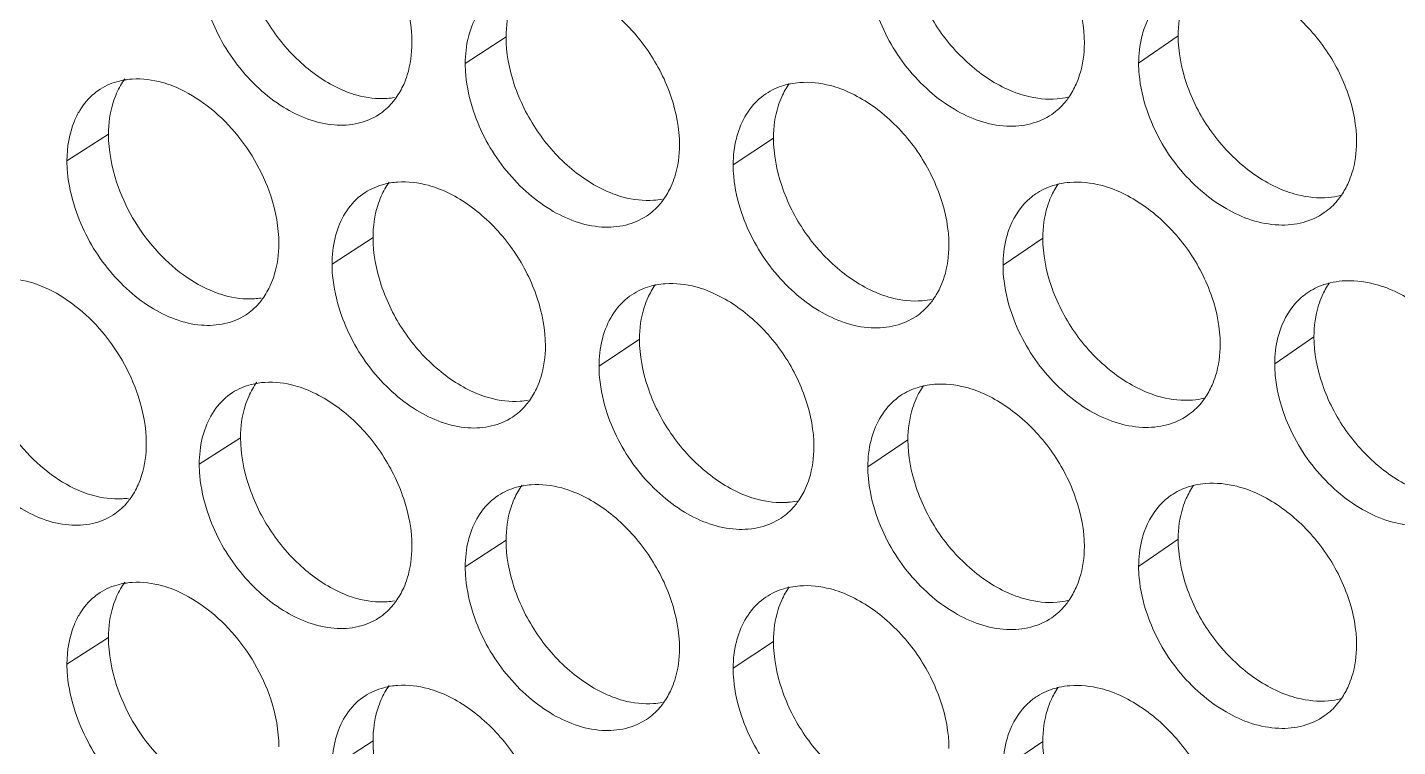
# Model space of a CAD drawing. Header units: millimetres. Extents: x 1177 to 4147, y 93 to 2194.
# Drawn here: x 2631.35 to 2652.78, y 845.47 to 856.72 of the extents above; entities that cross this region are included whole.
import ezdxf

# ---------------------------------------------------------------- set-up
doc = ezdxf.new("R2010")
doc.units = ezdxf.units.MM
doc.header["$LTSCALE"] = 0.1
doc.layers.get('0').update_dxf_attribs({"lineweight": 13})
doc.layers.add('标注', color=251, linetype='Continuous', lineweight=9)

# ---------------------------------------------------------------- blocks, each defined once
blk = doc.blocks.new('02')
at = {"layer": '标注'}
for p, q in [((4538.893, 814.941), (4537.982, 814.345)), ((4553.91, 814.962), (4553.027, 814.356)), ((4530.01, 812.763), (4529.082, 812.173)), ((4530.01, 812.763), (4529.082, 812.173)), ((4544.868, 812.679), (4543.968, 812.079)), ((4535.921, 810.458), (4535.004, 809.864)), ((4535.921, 810.458), (4535.004, 809.864)), ((4550.886, 810.444), (4549.997, 809.84)), ((4541.875, 808.181), (4540.97, 807.583)), ((4541.875, 808.181), (4540.97, 807.583)), ((4556.945, 808.238), (4556.068, 807.63)), ((4532.96, 805.982), (4532.038, 805.39)), ((4547.872, 805.933), (4546.977, 805.331)), ((4547.872, 805.933), (4546.977, 805.331)), ((4538.893, 803.691), (4537.982, 803.095)), ((4553.91, 803.712), (4553.027, 803.106)), ((4553.91, 803.712), (4553.027, 803.106)), ((4530.01, 801.513), (4529.082, 800.923)), ((4544.868, 801.429), (4543.968, 800.829)), ((4535.921, 799.208), (4535.004, 798.614)), ((4550.886, 799.194), (4549.997, 798.59))]:
    blk.add_line(p, q, dxfattribs=at)
for centre, radius, start, end in [((4530.65, 812.29), 1.711, 93.6161, 98.0527), ((4530.65, 812.29), 1.711, 93.6161, 98.0527), ((4545.582, 812.173), 1.752, 94.1885, 101.0843), ((4536.12, 815.274), 1.714, 273.8238, 279.3262), ((4551.07, 815.304), 1.755, 274.3898, 282.359), ((4536.59, 809.972), 1.727, 93.8472, 99.2713), ((4536.59, 809.972), 1.727, 93.8472, 99.2713), ((4551.629, 809.926), 1.768, 94.4127, 102.2837), ((4542.068, 813.015), 1.73, 274.0522, 280.545), ((4542.574, 807.683), 1.743, 94.0754, 100.4818), ((4542.574, 807.683), 1.743, 94.0754, 100.4818), ((4533.162, 810.789), 1.705, 273.7086, 278.7138), ((4533.162, 810.789), 1.705, 273.7086, 278.7138), ((4548.059, 810.784), 1.746, 274.2779, 281.7562), ((4533.615, 805.503), 1.719, 93.732, 98.663), ((4548.6, 805.421), 1.76, 94.3009, 101.6849), ((4548.6, 805.421), 1.76, 94.3009, 101.6849), ((4539.089, 808.516), 1.722, 273.9384, 279.9366), ((4539.089, 808.516), 1.722, 273.9384, 279.9366), ((4554.092, 808.581), 1.763, 274.5012, 282.9601), ((4539.577, 803.199), 1.735, 93.9617, 99.8775), ((4554.669, 803.188), 1.776, 94.5239, 102.8809), ((4554.669, 803.188), 1.776, 94.5239, 102.8809), ((4530.215, 806.311), 1.697, 273.5926, 278.0992), ((4545.059, 806.271), 1.738, 274.1654, 281.1515), ((4545.059, 806.271), 1.738, 274.1654, 281.1515), ((4530.65, 801.04), 1.711, 93.6161, 98.0527), ((4545.582, 800.923), 1.752, 94.1885, 101.0843), ((4536.12, 804.024), 1.714, 273.8238, 279.3262), ((4551.07, 804.054), 1.755, 274.3898, 282.359), ((4551.07, 804.054), 1.755, 274.3898, 282.359), ((4536.59, 798.722), 1.727, 93.8472, 99.2713), ((4551.629, 798.676), 1.768, 94.4127, 102.2837), ((4542.068, 801.765), 1.73, 274.0522, 280.545)]:
    blk.add_arc(centre, radius, start, end, dxfattribs=at)
for points, knots in [([(4536.79, 814.802), (4536.79, 815.162), (4536.645, 815.91), (4536.137, 816.935), (4535.377, 817.783), (4534.741, 818.189), (4534.41, 818.317)], [0, 0, 0, 0, 0.242263, 0.502569, 0.761592, 1, 1, 1, 1]), ([(4551.814, 814.799), (4551.814, 815.158), (4551.667, 815.905), (4551.148, 816.926), (4550.374, 817.765), (4549.727, 818.162), (4549.392, 818.286)], [0, 0, 0, 0, 0.241473, 0.501006, 0.760131, 1, 1, 1, 1]), ([(4532.96, 817.232), (4532.96, 816.872), (4533.104, 816.124), (4533.608, 815.098), (4534.364, 814.248), (4534.999, 813.842), (4535.328, 813.714)], [0, 0, 0, 0, 0.242567, 0.503029, 0.761892, 1, 1, 1, 1]), ([(4547.872, 817.183), (4547.872, 816.823), (4548.018, 816.076), (4548.532, 815.055), (4549.303, 814.214), (4549.948, 813.816), (4550.282, 813.693)], [0, 0, 0, 0, 0.241777, 0.501467, 0.760433, 1, 1, 1, 1]), ([(4538.719, 815.942), (4538.578, 815.849), (4538.322, 815.6), (4538.163, 815.283), (4538.104, 815.113)], [0, 0, 0, 0, 0.48481, 1, 1, 1, 1]), ([(4542.768, 812.53), (4542.768, 812.89), (4542.622, 813.637), (4542.109, 814.66), (4541.344, 815.505), (4540.704, 815.907), (4540.371, 816.033)], [0, 0, 0, 0, 0.241944, 0.50194, 0.761004, 1, 1, 1, 1]), ([(4553.752, 815.944), (4553.684, 815.897), (4553.42, 815.679), (4553.239, 815.372), (4553.154, 815.129)], [0, 0, 0, 0, 0.242946, 1, 1, 1, 1]), ([(4557.897, 812.597), (4557.897, 812.956), (4557.749, 813.703), (4557.227, 814.722), (4556.446, 815.558), (4555.796, 815.951), (4555.459, 816.072)], [0, 0, 0, 0, 0.241164, 0.500391, 0.759555, 1, 1, 1, 1]), ([(4539.077, 815.865), (4539.047, 815.797), (4538.936, 815.501), (4538.893, 815.182), (4538.893, 814.941)], [0, 0, 0, 0, 0.237139, 1, 1, 1, 1]), ([(4554.092, 815.876), (4554.062, 815.808), (4553.953, 815.516), (4553.91, 815.2), (4553.91, 814.962)], [0, 0, 0, 0, 0.238023, 1, 1, 1, 1]), ([(4532.221, 815.576), (4532.37, 815.122), (4532.714, 814.474), (4533.356, 813.777), (4534.041, 813.243), (4534.827, 812.934), (4535.582, 812.98), (4535.909, 813.113), (4536.049, 813.204)], [0, 0, 0, 0, 0.282632, 0.423473, 0.558313, 0.796079, 0.901055, 1, 1, 1, 1]), ([(4547.163, 815.518), (4547.317, 815.062), (4547.672, 814.413), (4548.331, 813.722), (4549.037, 813.195), (4549.845, 812.902), (4550.614, 812.968), (4550.945, 813.113), (4551.087, 813.209)], [0, 0, 0, 0, 0.280702, 0.420977, 0.555579, 0.794035, 0.899943, 1, 1, 1, 1]), ([(4538.104, 815.113), (4538.084, 815.054), (4538.01, 814.805), (4537.982, 814.543), (4537.982, 814.345)], [0, 0, 0, 0, 0.239305, 1, 1, 1, 1]), ([(4553.154, 815.129), (4553.133, 815.07), (4553.057, 814.819), (4553.027, 814.555), (4553.027, 814.356)], [0, 0, 0, 0, 0.2398, 1, 1, 1, 1]), ([(4536.606, 813.879), (4536.636, 813.947), (4536.747, 814.243), (4536.79, 814.562), (4536.79, 814.802)], [0, 0, 0, 0, 0.237083, 1, 1, 1, 1]), ([(4538.893, 814.941), (4538.893, 814.581), (4539.037, 813.834), (4539.546, 812.809), (4540.308, 811.963), (4540.946, 811.561), (4541.278, 811.435)], [0, 0, 0, 0, 0.242248, 0.5024, 0.761305, 1, 1, 1, 1]), ([(4551.63, 813.881), (4551.661, 813.949), (4551.771, 814.243), (4551.814, 814.56), (4551.814, 814.799)], [0, 0, 0, 0, 0.237909, 1, 1, 1, 1]), ([(4553.91, 814.962), (4553.91, 814.603), (4554.057, 813.857), (4554.576, 812.837), (4555.352, 811.999), (4556.001, 811.606), (4556.337, 811.484)], [0, 0, 0, 0, 0.241468, 0.500853, 0.759857, 1, 1, 1, 1]), ([(4537.982, 814.345), (4537.982, 814.259), (4537.999, 813.898), (4538.079, 813.542), (4538.166, 813.282)], [0, 0, 0, 0, 0.239586, 1, 1, 1, 1]), ([(4553.027, 814.356), (4553.027, 814.27), (4553.045, 813.91), (4553.127, 813.554), (4553.215, 813.294)], [0, 0, 0, 0, 0.239793, 1, 1, 1, 1]), ([(4529.827, 813.774), (4529.781, 813.745), (4529.602, 813.615), (4529.457, 813.441), (4529.37, 813.298)], [0, 0, 0, 0, 0.246085, 1, 1, 1, 1]), ([(4529.827, 813.774), (4529.781, 813.745), (4529.602, 813.615), (4529.457, 813.441), (4529.37, 813.298)], [0, 0, 0, 0, 0.246085, 1, 1, 1, 1]), ([(4530.41, 813.984), (4530.357, 813.977), (4530.153, 813.938), (4529.957, 813.857), (4529.827, 813.774)], [0, 0, 0, 0, 0.256503, 1, 1, 1, 1]), ([(4530.41, 813.984), (4530.357, 813.977), (4530.153, 813.938), (4529.957, 813.857), (4529.827, 813.774)], [0, 0, 0, 0, 0.256503, 1, 1, 1, 1]), ([(4531.446, 813.844), (4531.37, 813.874), (4531.079, 813.972), (4530.767, 814.012), (4530.542, 813.998)], [0, 0, 0, 0, 0.264979, 1, 1, 1, 1]), ([(4531.446, 813.844), (4531.37, 813.874), (4531.079, 813.972), (4530.767, 814.012), (4530.542, 813.998)], [0, 0, 0, 0, 0.264979, 1, 1, 1, 1]), ([(4533.817, 810.324), (4533.817, 810.684), (4533.637, 811.623), (4533.002, 812.711), (4532.168, 813.473), (4531.69, 813.749), (4531.446, 813.844)], [0, 0, 0, 0, 0.242644, 0.632801, 0.82359, 1, 1, 1, 1]), ([(4533.817, 810.324), (4533.817, 810.684), (4533.637, 811.623), (4533.002, 812.711), (4532.168, 813.473), (4531.69, 813.749), (4531.446, 813.844)], [0, 0, 0, 0, 0.242644, 0.632801, 0.82359, 1, 1, 1, 1]), ([(4545.245, 813.892), (4545.196, 813.882), (4545.005, 813.836), (4544.822, 813.753), (4544.701, 813.671)], [0, 0, 0, 0, 0.255479, 1, 1, 1, 1]), ([(4546.375, 813.778), (4546.298, 813.806), (4546, 813.901), (4545.683, 813.937), (4545.454, 813.92)], [0, 0, 0, 0, 0.264244, 1, 1, 1, 1]), ([(4548.788, 810.285), (4548.788, 810.645), (4548.641, 811.392), (4548.125, 812.414), (4547.353, 813.255), (4546.709, 813.653), (4546.375, 813.778)], [0, 0, 0, 0, 0.241629, 0.501316, 0.760421, 1, 1, 1, 1]), ([(4530.192, 813.685), (4530.162, 813.617), (4530.052, 813.322), (4530.01, 813.003), (4530.01, 812.763)], [0, 0, 0, 0, 0.236699, 1, 1, 1, 1]), ([(4530.192, 813.685), (4530.162, 813.617), (4530.052, 813.322), (4530.01, 813.003), (4530.01, 812.763)], [0, 0, 0, 0, 0.236699, 1, 1, 1, 1]), ([(4535.328, 813.714), (4535.404, 813.685), (4535.696, 813.588), (4536.009, 813.549), (4536.234, 813.564)], [0, 0, 0, 0, 0.264601, 1, 1, 1, 1]), ([(4536.049, 813.204), (4536.159, 813.276), (4536.293, 813.394), (4536.402, 813.532), (4536.428, 813.569)], [0, 0, 0, 0, 0.74529, 1, 1, 1, 1]), ([(4544.701, 813.671), (4544.561, 813.578), (4544.309, 813.33), (4544.151, 813.016), (4544.092, 812.848)], [0, 0, 0, 0, 0.485545, 1, 1, 1, 1]), ([(4545.053, 813.601), (4545.022, 813.533), (4544.911, 813.238), (4544.868, 812.919), (4544.868, 812.679)], [0, 0, 0, 0, 0.237462, 1, 1, 1, 1]), ([(4550.282, 813.693), (4550.359, 813.665), (4550.657, 813.571), (4550.975, 813.536), (4551.205, 813.554)], [0, 0, 0, 0, 0.263881, 1, 1, 1, 1]), ([(4551.087, 813.209), (4551.198, 813.285), (4551.332, 813.41), (4551.441, 813.553), (4551.467, 813.591)], [0, 0, 0, 0, 0.745511, 1, 1, 1, 1]), ([(4529.37, 813.298), (4529.323, 813.221), (4529.148, 812.871), (4529.082, 812.472), (4529.082, 812.173)], [0, 0, 0, 0, 0.23391, 1, 1, 1, 1]), ([(4529.37, 813.298), (4529.323, 813.221), (4529.148, 812.871), (4529.082, 812.472), (4529.082, 812.173)], [0, 0, 0, 0, 0.23391, 1, 1, 1, 1]), ([(4538.166, 813.282), (4538.317, 812.827), (4538.665, 812.179), (4539.314, 811.484), (4540.007, 810.953), (4540.802, 810.65), (4541.563, 810.704), (4541.891, 810.842), (4542.032, 810.935)], [0, 0, 0, 0, 0.281854, 0.422466, 0.557209, 0.795252, 0.900604, 1, 1, 1, 1]), ([(4553.215, 813.294), (4553.37, 812.838), (4553.729, 812.188), (4554.396, 811.499), (4555.11, 810.975), (4555.927, 810.689), (4556.701, 810.764), (4557.033, 810.913), (4557.175, 811.012)], [0, 0, 0, 0, 0.279944, 0.419999, 0.55451, 0.793241, 0.899512, 1, 1, 1, 1]), ([(4544.092, 812.848), (4544.072, 812.789), (4543.997, 812.539), (4543.968, 812.277), (4543.968, 812.079)], [0, 0, 0, 0, 0.239501, 1, 1, 1, 1]), ([(4530.01, 812.763), (4530.01, 812.402), (4530.189, 811.464), (4530.818, 810.374), (4531.649, 809.611), (4532.126, 809.334), (4532.37, 809.239)], [0, 0, 0, 0, 0.242946, 0.633213, 0.82381, 1, 1, 1, 1]), ([(4530.01, 812.763), (4530.01, 812.402), (4530.189, 811.464), (4530.818, 810.374), (4531.649, 809.611), (4532.126, 809.334), (4532.37, 809.239)], [0, 0, 0, 0, 0.242946, 0.633213, 0.82381, 1, 1, 1, 1]), ([(4542.582, 811.606), (4542.613, 811.674), (4542.725, 811.97), (4542.768, 812.289), (4542.768, 812.53)], [0, 0, 0, 0, 0.237376, 1, 1, 1, 1]), ([(4544.868, 812.679), (4544.868, 812.319), (4545.014, 811.572), (4545.526, 810.549), (4546.294, 809.706), (4546.937, 809.307), (4547.27, 809.183)], [0, 0, 0, 0, 0.241933, 0.501777, 0.760722, 1, 1, 1, 1]), ([(4557.715, 811.686), (4557.745, 811.754), (4557.854, 812.045), (4557.897, 812.36), (4557.897, 812.597)], [0, 0, 0, 0, 0.23828, 1, 1, 1, 1]), ([(4529.082, 812.173), (4529.082, 812.087), (4529.1, 811.726), (4529.179, 811.369), (4529.265, 811.108)], [0, 0, 0, 0, 0.239466, 1, 1, 1, 1]), ([(4529.082, 812.173), (4529.082, 812.087), (4529.1, 811.726), (4529.179, 811.369), (4529.265, 811.108)], [0, 0, 0, 0, 0.239466, 1, 1, 1, 1]), ([(4543.968, 812.079), (4543.968, 811.992), (4543.986, 811.632), (4544.066, 811.275), (4544.154, 811.015)], [0, 0, 0, 0, 0.239668, 1, 1, 1, 1]), ([(4536.312, 811.677), (4536.261, 811.669), (4536.062, 811.626), (4535.871, 811.544), (4535.744, 811.462)], [0, 0, 0, 0, 0.256076, 1, 1, 1, 1]), ([(4536.312, 811.677), (4536.261, 811.669), (4536.062, 811.626), (4535.871, 811.544), (4535.744, 811.462)], [0, 0, 0, 0, 0.256076, 1, 1, 1, 1]), ([(4537.385, 811.547), (4537.309, 811.576), (4537.016, 811.673), (4536.701, 811.711), (4536.474, 811.696)], [0, 0, 0, 0, 0.264681, 1, 1, 1, 1]), ([(4537.385, 811.547), (4537.309, 811.576), (4537.016, 811.673), (4536.701, 811.711), (4536.474, 811.696)], [0, 0, 0, 0, 0.264681, 1, 1, 1, 1]), ([(4551.253, 811.653), (4551.205, 811.643), (4551.02, 811.594), (4550.843, 811.51), (4550.724, 811.429)], [0, 0, 0, 0, 0.255107, 1, 1, 1, 1]), ([(4552.42, 811.55), (4552.343, 811.579), (4552.043, 811.672), (4551.724, 811.707), (4551.493, 811.688)], [0, 0, 0, 0, 0.26396, 1, 1, 1, 1]), ([(4535.744, 811.462), (4535.602, 811.37), (4535.344, 811.12), (4535.185, 810.801), (4535.126, 810.631)], [0, 0, 0, 0, 0.484433, 1, 1, 1, 1]), ([(4535.744, 811.462), (4535.602, 811.37), (4535.344, 811.12), (4535.185, 810.801), (4535.126, 810.631)], [0, 0, 0, 0, 0.484433, 1, 1, 1, 1]), ([(4536.105, 811.382), (4536.074, 811.313), (4535.964, 811.018), (4535.921, 810.699), (4535.921, 810.458)], [0, 0, 0, 0, 0.236993, 1, 1, 1, 1]), ([(4536.105, 811.382), (4536.074, 811.313), (4535.964, 811.018), (4535.921, 810.699), (4535.921, 810.458)], [0, 0, 0, 0, 0.236993, 1, 1, 1, 1]), ([(4539.773, 808.037), (4539.773, 808.397), (4539.628, 809.145), (4539.118, 810.169), (4538.355, 811.016), (4537.717, 811.42), (4537.385, 811.547)], [0, 0, 0, 0, 0.242103, 0.502254, 0.761298, 1, 1, 1, 1]), ([(4539.773, 808.037), (4539.773, 808.397), (4539.628, 809.145), (4539.118, 810.169), (4538.355, 811.016), (4537.717, 811.42), (4537.385, 811.547)], [0, 0, 0, 0, 0.242103, 0.502254, 0.761298, 1, 1, 1, 1]), ([(4541.278, 811.435), (4541.354, 811.406), (4541.649, 811.31), (4541.964, 811.273), (4542.191, 811.289)], [0, 0, 0, 0, 0.264309, 1, 1, 1, 1]), ([(4542.032, 810.935), (4542.142, 811.008), (4542.277, 811.129), (4542.386, 811.269), (4542.412, 811.306)], [0, 0, 0, 0, 0.74538, 1, 1, 1, 1]), ([(4550.724, 811.429), (4550.656, 811.382), (4550.391, 811.165), (4550.209, 810.856), (4550.123, 810.612)], [0, 0, 0, 0, 0.242752, 1, 1, 1, 1]), ([(4551.068, 811.361), (4551.038, 811.293), (4550.928, 810.999), (4550.886, 810.683), (4550.886, 810.444)], [0, 0, 0, 0, 0.237837, 1, 1, 1, 1]), ([(4554.85, 808.069), (4554.85, 808.429), (4554.703, 809.175), (4554.182, 810.195), (4553.405, 811.033), (4552.756, 811.428), (4552.42, 811.55)], [0, 0, 0, 0, 0.241318, 0.500698, 0.759842, 1, 1, 1, 1]), ([(4556.337, 811.484), (4556.415, 811.456), (4556.715, 811.364), (4557.035, 811.331), (4557.266, 811.35)], [0, 0, 0, 0, 0.263604, 1, 1, 1, 1]), ([(4557.175, 811.012), (4557.287, 811.089), (4557.422, 811.216), (4557.531, 811.362), (4557.557, 811.4)], [0, 0, 0, 0, 0.745595, 1, 1, 1, 1]), ([(4529.265, 811.108), (4529.413, 810.655), (4529.755, 810.008), (4530.393, 809.309), (4531.074, 808.774), (4531.856, 808.461), (4532.608, 808.503), (4532.934, 808.634), (4533.074, 808.724)], [0, 0, 0, 0, 0.283024, 0.423982, 0.55887, 0.796498, 0.901283, 1, 1, 1, 1]), ([(4529.265, 811.108), (4529.413, 810.655), (4529.755, 810.008), (4530.393, 809.309), (4531.074, 808.774), (4531.856, 808.461), (4532.608, 808.503), (4532.934, 808.634), (4533.074, 808.724)], [0, 0, 0, 0, 0.283024, 0.423982, 0.55887, 0.796498, 0.901283, 1, 1, 1, 1]), ([(4544.154, 811.015), (4544.306, 810.56), (4544.659, 809.911), (4545.315, 809.219), (4546.016, 808.691), (4546.82, 808.394), (4547.586, 808.456), (4547.916, 808.599), (4548.058, 808.694)], [0, 0, 0, 0, 0.281084, 0.421471, 0.556119, 0.794437, 0.900161, 1, 1, 1, 1]), ([(4535.126, 810.631), (4535.106, 810.572), (4535.033, 810.323), (4535.004, 810.062), (4535.004, 809.864)], [0, 0, 0, 0, 0.239208, 1, 1, 1, 1]), ([(4535.126, 810.631), (4535.106, 810.572), (4535.033, 810.323), (4535.004, 810.062), (4535.004, 809.864)], [0, 0, 0, 0, 0.239208, 1, 1, 1, 1]), ([(4535.921, 810.458), (4535.921, 810.098), (4536.065, 809.35), (4536.572, 808.325), (4537.331, 807.477), (4537.967, 807.073), (4538.298, 806.946)], [0, 0, 0, 0, 0.242407, 0.502714, 0.761597, 1, 1, 1, 1]), ([(4535.921, 810.458), (4535.921, 810.098), (4536.065, 809.35), (4536.572, 808.325), (4537.331, 807.477), (4537.967, 807.073), (4538.298, 806.946)], [0, 0, 0, 0, 0.242407, 0.502714, 0.761597, 1, 1, 1, 1]), ([(4550.123, 810.612), (4550.102, 810.553), (4550.027, 810.302), (4549.997, 810.039), (4549.997, 809.84)], [0, 0, 0, 0, 0.2397, 1, 1, 1, 1]), ([(4550.886, 810.444), (4550.886, 810.085), (4551.032, 809.338), (4551.549, 808.317), (4552.323, 807.478), (4552.969, 807.082), (4553.305, 806.96)], [0, 0, 0, 0, 0.241622, 0.501159, 0.760144, 1, 1, 1, 1]), ([(4533.633, 809.401), (4533.664, 809.47), (4533.774, 809.765), (4533.817, 810.084), (4533.817, 810.324)], [0, 0, 0, 0, 0.236936, 1, 1, 1, 1]), ([(4533.633, 809.401), (4533.664, 809.47), (4533.774, 809.765), (4533.817, 810.084), (4533.817, 810.324)], [0, 0, 0, 0, 0.236936, 1, 1, 1, 1]), ([(4548.603, 809.365), (4548.634, 809.433), (4548.745, 809.728), (4548.788, 810.046), (4548.788, 810.285)], [0, 0, 0, 0, 0.237722, 1, 1, 1, 1]), ([(4535.004, 809.864), (4535.004, 809.778), (4535.022, 809.417), (4535.102, 809.061), (4535.188, 808.8)], [0, 0, 0, 0, 0.239546, 1, 1, 1, 1]), ([(4535.004, 809.864), (4535.004, 809.778), (4535.022, 809.417), (4535.102, 809.061), (4535.188, 808.8)], [0, 0, 0, 0, 0.239546, 1, 1, 1, 1]), ([(4549.997, 809.84), (4549.997, 809.753), (4550.015, 809.393), (4550.096, 809.037), (4550.184, 808.778)], [0, 0, 0, 0, 0.239751, 1, 1, 1, 1]), ([(4528.493, 809.379), (4528.417, 809.409), (4528.127, 809.507), (4527.816, 809.548), (4527.592, 809.534)], [0, 0, 0, 0, 0.265131, 1, 1, 1, 1]), ([(4558.508, 809.352), (4558.429, 809.38), (4558.127, 809.472), (4557.806, 809.504), (4557.574, 809.485)], [0, 0, 0, 0, 0.263682, 1, 1, 1, 1]), ([(4530.855, 805.853), (4530.855, 806.213), (4530.675, 807.152), (4530.044, 808.241), (4529.212, 809.005), (4528.736, 809.283), (4528.493, 809.379)], [0, 0, 0, 0, 0.242804, 0.633144, 0.823843, 1, 1, 1, 1]), ([(4532.37, 809.239), (4532.445, 809.21), (4532.736, 809.112), (4533.048, 809.073), (4533.272, 809.088)], [0, 0, 0, 0, 0.264749, 1, 1, 1, 1]), ([(4532.37, 809.239), (4532.445, 809.21), (4532.736, 809.112), (4533.048, 809.073), (4533.272, 809.088)], [0, 0, 0, 0, 0.264749, 1, 1, 1, 1]), ([(4541.705, 809.178), (4541.564, 809.085), (4541.31, 808.836), (4541.152, 808.521), (4541.093, 808.352)], [0, 0, 0, 0, 0.485181, 1, 1, 1, 1]), ([(4541.705, 809.178), (4541.564, 809.085), (4541.31, 808.836), (4541.152, 808.521), (4541.093, 808.352)], [0, 0, 0, 0, 0.485181, 1, 1, 1, 1]), ([(4542.257, 809.397), (4542.207, 809.388), (4542.013, 809.343), (4541.828, 809.26), (4541.705, 809.178)], [0, 0, 0, 0, 0.255672, 1, 1, 1, 1]), ([(4542.257, 809.397), (4542.207, 809.388), (4542.013, 809.343), (4541.828, 809.26), (4541.705, 809.178)], [0, 0, 0, 0, 0.255672, 1, 1, 1, 1]), ([(4543.368, 809.277), (4543.291, 809.306), (4542.995, 809.401), (4542.678, 809.438), (4542.45, 809.422)], [0, 0, 0, 0, 0.264388, 1, 1, 1, 1]), ([(4543.368, 809.277), (4543.291, 809.306), (4542.995, 809.401), (4542.678, 809.438), (4542.45, 809.422)], [0, 0, 0, 0, 0.264388, 1, 1, 1, 1]), ([(4545.772, 805.779), (4545.772, 806.139), (4545.626, 806.886), (4545.112, 807.908), (4544.343, 808.751), (4543.701, 809.152), (4543.368, 809.277)], [0, 0, 0, 0, 0.241786, 0.501627, 0.760712, 1, 1, 1, 1]), ([(4545.772, 805.779), (4545.772, 806.139), (4545.626, 806.886), (4545.112, 807.908), (4544.343, 808.751), (4543.701, 809.152), (4543.368, 809.277)], [0, 0, 0, 0, 0.241786, 0.501627, 0.760712, 1, 1, 1, 1]), ([(4547.27, 809.183), (4547.347, 809.155), (4547.644, 809.06), (4547.961, 809.025), (4548.189, 809.042)], [0, 0, 0, 0, 0.264022, 1, 1, 1, 1]), ([(4556.789, 809.215), (4556.722, 809.168), (4556.461, 808.951), (4556.28, 808.645), (4556.195, 808.404)], [0, 0, 0, 0, 0.243134, 1, 1, 1, 1]), ([(4557.303, 809.442), (4557.256, 809.431), (4557.076, 809.379), (4556.904, 809.295), (4556.789, 809.215)], [0, 0, 0, 0, 0.254756, 1, 1, 1, 1]), ([(4560.954, 805.882), (4560.954, 806.241), (4560.805, 806.988), (4560.281, 808.005), (4559.498, 808.84), (4558.846, 809.231), (4558.508, 809.352)], [0, 0, 0, 0, 0.241011, 0.500085, 0.759268, 1, 1, 1, 1]), ([(4533.074, 808.724), (4533.184, 808.795), (4533.317, 808.913), (4533.426, 809.05), (4533.452, 809.086)], [0, 0, 0, 0, 0.745243, 1, 1, 1, 1]), ([(4533.074, 808.724), (4533.184, 808.795), (4533.317, 808.913), (4533.426, 809.05), (4533.452, 809.086)], [0, 0, 0, 0, 0.745243, 1, 1, 1, 1]), ([(4542.06, 809.106), (4542.029, 809.037), (4541.918, 808.742), (4541.875, 808.422), (4541.875, 808.181)], [0, 0, 0, 0, 0.237286, 1, 1, 1, 1]), ([(4542.06, 809.106), (4542.029, 809.037), (4541.918, 808.742), (4541.875, 808.422), (4541.875, 808.181)], [0, 0, 0, 0, 0.237286, 1, 1, 1, 1]), ([(4548.058, 808.694), (4548.169, 808.769), (4548.303, 808.892), (4548.412, 809.035), (4548.438, 809.072)], [0, 0, 0, 0, 0.745468, 1, 1, 1, 1]), ([(4557.126, 809.149), (4557.096, 809.081), (4556.987, 808.789), (4556.945, 808.475), (4556.945, 808.238)], [0, 0, 0, 0, 0.238208, 1, 1, 1, 1]), ([(4535.188, 808.8), (4535.338, 808.346), (4535.684, 807.698), (4536.329, 807.002), (4537.019, 806.47), (4537.809, 806.163), (4538.567, 806.213), (4538.895, 806.349), (4539.035, 806.441)], [0, 0, 0, 0, 0.282242, 0.422968, 0.557759, 0.795664, 0.900828, 1, 1, 1, 1]), ([(4535.188, 808.8), (4535.338, 808.346), (4535.684, 807.698), (4536.329, 807.002), (4537.019, 806.47), (4537.809, 806.163), (4538.567, 806.213), (4538.895, 806.349), (4539.035, 806.441)], [0, 0, 0, 0, 0.282242, 0.422968, 0.557759, 0.795664, 0.900828, 1, 1, 1, 1]), ([(4550.184, 808.778), (4550.338, 808.322), (4550.695, 807.672), (4551.358, 806.982), (4552.068, 806.457), (4552.881, 806.167), (4553.652, 806.238), (4553.984, 806.384), (4554.126, 806.482)], [0, 0, 0, 0, 0.280322, 0.420487, 0.555043, 0.793636, 0.899726, 1, 1, 1, 1]), ([(4527.071, 808.3), (4527.071, 807.94), (4527.249, 807.002), (4527.876, 805.91), (4528.704, 805.145), (4529.179, 804.867), (4529.422, 804.771)], [0, 0, 0, 0, 0.243106, 0.633556, 0.824063, 1, 1, 1, 1]), ([(4541.093, 808.352), (4541.073, 808.293), (4540.999, 808.044), (4540.97, 807.781), (4540.97, 807.583)], [0, 0, 0, 0, 0.239402, 1, 1, 1, 1]), ([(4541.093, 808.352), (4541.073, 808.293), (4540.999, 808.044), (4540.97, 807.781), (4540.97, 807.583)], [0, 0, 0, 0, 0.239402, 1, 1, 1, 1]), ([(4556.195, 808.404), (4556.174, 808.345), (4556.098, 808.093), (4556.068, 807.829), (4556.068, 807.63)], [0, 0, 0, 0, 0.239901, 1, 1, 1, 1]), ([(4539.589, 807.114), (4539.619, 807.182), (4539.73, 807.478), (4539.773, 807.797), (4539.773, 808.037)], [0, 0, 0, 0, 0.23723, 1, 1, 1, 1]), ([(4539.589, 807.114), (4539.619, 807.182), (4539.73, 807.478), (4539.773, 807.797), (4539.773, 808.037)], [0, 0, 0, 0, 0.23723, 1, 1, 1, 1]), ([(4541.875, 808.181), (4541.875, 807.822), (4542.02, 807.074), (4542.531, 806.051), (4543.296, 805.206), (4543.936, 804.805), (4544.269, 804.68)], [0, 0, 0, 0, 0.24209, 0.502088, 0.761013, 1, 1, 1, 1]), ([(4541.875, 808.181), (4541.875, 807.822), (4542.02, 807.074), (4542.531, 806.051), (4543.296, 805.206), (4543.936, 804.805), (4544.269, 804.68)], [0, 0, 0, 0, 0.24209, 0.502088, 0.761013, 1, 1, 1, 1]), ([(4554.668, 807.155), (4554.698, 807.223), (4554.808, 807.516), (4554.85, 807.832), (4554.85, 808.069)], [0, 0, 0, 0, 0.238095, 1, 1, 1, 1]), ([(4556.945, 808.238), (4556.945, 807.879), (4557.093, 807.132), (4557.613, 806.113), (4558.393, 805.278), (4559.043, 804.886), (4559.38, 804.765)], [0, 0, 0, 0, 0.241314, 0.500547, 0.759571, 1, 1, 1, 1]), ([(4556.068, 807.63), (4556.068, 807.543), (4556.086, 807.183), (4556.167, 806.828), (4556.256, 806.568)], [0, 0, 0, 0, 0.239836, 1, 1, 1, 1]), ([(4540.97, 807.583), (4540.97, 807.497), (4540.987, 807.136), (4541.068, 806.78), (4541.154, 806.52)], [0, 0, 0, 0, 0.239627, 1, 1, 1, 1]), ([(4540.97, 807.583), (4540.97, 807.497), (4540.987, 807.136), (4541.068, 806.78), (4541.154, 806.52)], [0, 0, 0, 0, 0.239627, 1, 1, 1, 1]), ([(4533.356, 807.202), (4533.304, 807.194), (4533.102, 807.154), (4532.909, 807.072), (4532.78, 806.99)], [0, 0, 0, 0, 0.256287, 1, 1, 1, 1]), ([(4534.41, 807.067), (4534.334, 807.097), (4534.042, 807.194), (4533.729, 807.233), (4533.503, 807.218)], [0, 0, 0, 0, 0.264829, 1, 1, 1, 1]), ([(4536.79, 803.552), (4536.79, 803.912), (4536.645, 804.66), (4536.137, 805.685), (4535.377, 806.533), (4534.741, 806.939), (4534.41, 807.067)], [0, 0, 0, 0, 0.242263, 0.502569, 0.761592, 1, 1, 1, 1]), ([(4548.244, 807.144), (4548.195, 807.134), (4548.007, 807.086), (4547.827, 807.003), (4547.707, 806.922)], [0, 0, 0, 0, 0.255291, 1, 1, 1, 1]), ([(4548.244, 807.144), (4548.195, 807.134), (4548.007, 807.086), (4547.827, 807.003), (4547.707, 806.922)], [0, 0, 0, 0, 0.255291, 1, 1, 1, 1]), ([(4549.392, 807.036), (4549.315, 807.064), (4549.017, 807.158), (4548.698, 807.193), (4548.468, 807.176)], [0, 0, 0, 0, 0.264101, 1, 1, 1, 1]), ([(4549.392, 807.036), (4549.315, 807.064), (4549.017, 807.158), (4548.698, 807.193), (4548.468, 807.176)], [0, 0, 0, 0, 0.264101, 1, 1, 1, 1]), ([(4551.814, 803.549), (4551.814, 803.908), (4551.667, 804.655), (4551.148, 805.676), (4550.374, 806.515), (4549.727, 806.912), (4549.392, 807.036)], [0, 0, 0, 0, 0.241473, 0.501006, 0.760131, 1, 1, 1, 1]), ([(4551.814, 803.549), (4551.814, 803.908), (4551.667, 804.655), (4551.148, 805.676), (4550.374, 806.515), (4549.727, 806.912), (4549.392, 807.036)], [0, 0, 0, 0, 0.241473, 0.501006, 0.760131, 1, 1, 1, 1]), ([(4532.78, 806.99), (4532.637, 806.898), (4532.377, 806.647), (4532.218, 806.327), (4532.159, 806.155)], [0, 0, 0, 0, 0.484049, 1, 1, 1, 1]), ([(4533.143, 806.905), (4533.113, 806.837), (4533.003, 806.541), (4532.96, 806.222), (4532.96, 805.982)], [0, 0, 0, 0, 0.236846, 1, 1, 1, 1]), ([(4538.298, 806.946), (4538.374, 806.917), (4538.667, 806.82), (4538.981, 806.783), (4539.207, 806.798)], [0, 0, 0, 0, 0.264454, 1, 1, 1, 1]), ([(4538.298, 806.946), (4538.374, 806.917), (4538.667, 806.82), (4538.981, 806.783), (4539.207, 806.798)], [0, 0, 0, 0, 0.264454, 1, 1, 1, 1]), ([(4539.035, 806.441), (4539.145, 806.513), (4539.279, 806.633), (4539.388, 806.772), (4539.415, 806.809)], [0, 0, 0, 0, 0.745335, 1, 1, 1, 1]), ([(4539.035, 806.441), (4539.145, 806.513), (4539.279, 806.633), (4539.388, 806.772), (4539.415, 806.809)], [0, 0, 0, 0, 0.745335, 1, 1, 1, 1]), ([(4547.707, 806.922), (4547.569, 806.828), (4547.318, 806.581), (4547.161, 806.269), (4547.102, 806.102)], [0, 0, 0, 0, 0.485902, 1, 1, 1, 1]), ([(4547.707, 806.922), (4547.569, 806.828), (4547.318, 806.581), (4547.161, 806.269), (4547.102, 806.102)], [0, 0, 0, 0, 0.485902, 1, 1, 1, 1]), ([(4548.055, 806.853), (4548.025, 806.784), (4547.914, 806.49), (4547.872, 806.172), (4547.872, 805.933)], [0, 0, 0, 0, 0.23765, 1, 1, 1, 1]), ([(4548.055, 806.853), (4548.025, 806.784), (4547.914, 806.49), (4547.872, 806.172), (4547.872, 805.933)], [0, 0, 0, 0, 0.23765, 1, 1, 1, 1]), ([(4553.305, 806.96), (4553.382, 806.932), (4553.681, 806.839), (4554, 806.805), (4554.23, 806.823)], [0, 0, 0, 0, 0.263742, 1, 1, 1, 1]), ([(4554.126, 806.482), (4554.237, 806.559), (4554.372, 806.684), (4554.481, 806.829), (4554.507, 806.867)], [0, 0, 0, 0, 0.745554, 1, 1, 1, 1]), ([(4526.319, 806.647), (4526.467, 806.195), (4526.807, 805.548), (4527.441, 804.849), (4528.118, 804.312), (4528.895, 803.996), (4529.645, 804.034), (4529.97, 804.163), (4530.11, 804.252)], [0, 0, 0, 0, 0.283418, 0.424493, 0.559431, 0.79692, 0.901513, 1, 1, 1, 1]), ([(4541.154, 806.52), (4541.306, 806.065), (4541.657, 805.417), (4542.309, 804.723), (4543.006, 804.193), (4543.806, 803.893), (4544.569, 803.952), (4544.899, 804.092), (4545.04, 804.186)], [0, 0, 0, 0, 0.281468, 0.421967, 0.556662, 0.794843, 0.900382, 1, 1, 1, 1]), ([(4541.154, 806.52), (4541.306, 806.065), (4541.657, 805.417), (4542.309, 804.723), (4543.006, 804.193), (4543.806, 803.893), (4544.569, 803.952), (4544.899, 804.092), (4545.04, 804.186)], [0, 0, 0, 0, 0.281468, 0.421967, 0.556662, 0.794843, 0.900382, 1, 1, 1, 1]), ([(4556.256, 806.568), (4556.412, 806.111), (4556.774, 805.461), (4557.443, 804.773), (4558.006, 804.366), (4558.601, 804.097), (4559.198, 803.991), (4559.76, 804.047), (4560.093, 804.199), (4560.235, 804.299)], [0, 0, 0, 0, 0.27906, 0.418751, 0.552974, 0.678194, 0.793225, 0.899482, 1, 1, 1, 1]), ([(4532.159, 806.155), (4532.139, 806.097), (4532.066, 805.848), (4532.038, 805.587), (4532.038, 805.39)], [0, 0, 0, 0, 0.239111, 1, 1, 1, 1]), ([(4547.102, 806.102), (4547.082, 806.043), (4547.007, 805.792), (4546.977, 805.529), (4546.977, 805.331)], [0, 0, 0, 0, 0.2396, 1, 1, 1, 1]), ([(4547.102, 806.102), (4547.082, 806.043), (4547.007, 805.792), (4546.977, 805.529), (4546.977, 805.331)], [0, 0, 0, 0, 0.2396, 1, 1, 1, 1]), ([(4530.672, 804.931), (4530.702, 804.999), (4530.812, 805.294), (4530.855, 805.613), (4530.855, 805.853)], [0, 0, 0, 0, 0.236789, 1, 1, 1, 1]), ([(4532.96, 805.982), (4532.96, 805.622), (4533.104, 804.874), (4533.608, 803.848), (4534.364, 802.998), (4534.999, 802.592), (4535.328, 802.464)], [0, 0, 0, 0, 0.242567, 0.503029, 0.761892, 1, 1, 1, 1]), ([(4547.872, 805.933), (4547.872, 805.573), (4548.018, 804.826), (4548.532, 803.805), (4549.303, 802.964), (4549.948, 802.566), (4550.282, 802.443)], [0, 0, 0, 0, 0.241777, 0.501467, 0.760433, 1, 1, 1, 1]), ([(4547.872, 805.933), (4547.872, 805.573), (4548.018, 804.826), (4548.532, 803.805), (4549.303, 802.964), (4549.948, 802.566), (4550.282, 802.443)], [0, 0, 0, 0, 0.241777, 0.501467, 0.760433, 1, 1, 1, 1]), ([(4545.587, 804.856), (4545.618, 804.924), (4545.729, 805.219), (4545.772, 805.539), (4545.772, 805.779)], [0, 0, 0, 0, 0.237534, 1, 1, 1, 1]), ([(4545.587, 804.856), (4545.618, 804.924), (4545.729, 805.219), (4545.772, 805.539), (4545.772, 805.779)], [0, 0, 0, 0, 0.237534, 1, 1, 1, 1]), ([(4532.038, 805.39), (4532.038, 805.304), (4532.055, 804.943), (4532.135, 804.586), (4532.221, 804.326)], [0, 0, 0, 0, 0.239506, 1, 1, 1, 1]), ([(4546.977, 805.331), (4546.977, 805.244), (4546.995, 804.884), (4547.076, 804.528), (4547.163, 804.268)], [0, 0, 0, 0, 0.23971, 1, 1, 1, 1]), ([(4546.977, 805.331), (4546.977, 805.244), (4546.995, 804.884), (4547.076, 804.528), (4547.163, 804.268)], [0, 0, 0, 0, 0.23971, 1, 1, 1, 1]), ([(4539.279, 804.909), (4539.229, 804.9), (4539.032, 804.856), (4538.844, 804.774), (4538.719, 804.692)], [0, 0, 0, 0, 0.255872, 1, 1, 1, 1]), ([(4540.371, 804.783), (4540.295, 804.812), (4540, 804.908), (4539.684, 804.946), (4539.457, 804.93)], [0, 0, 0, 0, 0.264534, 1, 1, 1, 1]), ([(4554.273, 804.919), (4554.226, 804.908), (4554.042, 804.858), (4553.868, 804.774), (4553.752, 804.694)], [0, 0, 0, 0, 0.254929, 1, 1, 1, 1]), ([(4554.273, 804.919), (4554.226, 804.908), (4554.042, 804.858), (4553.868, 804.774), (4553.752, 804.694)], [0, 0, 0, 0, 0.254929, 1, 1, 1, 1]), ([(4555.459, 804.822), (4555.381, 804.851), (4555.08, 804.943), (4554.76, 804.977), (4554.529, 804.958)], [0, 0, 0, 0, 0.26382, 1, 1, 1, 1]), ([(4555.459, 804.822), (4555.381, 804.851), (4555.08, 804.943), (4554.76, 804.977), (4554.529, 804.958)], [0, 0, 0, 0, 0.26382, 1, 1, 1, 1]), ([(4529.422, 804.771), (4529.497, 804.742), (4529.786, 804.643), (4530.097, 804.603), (4530.321, 804.618)], [0, 0, 0, 0, 0.264899, 1, 1, 1, 1]), ([(4530.11, 804.252), (4530.219, 804.321), (4530.353, 804.438), (4530.461, 804.574), (4530.488, 804.61)], [0, 0, 0, 0, 0.745196, 1, 1, 1, 1]), ([(4538.719, 804.692), (4538.578, 804.599), (4538.322, 804.35), (4538.163, 804.033), (4538.104, 803.863)], [0, 0, 0, 0, 0.48481, 1, 1, 1, 1]), ([(4539.077, 804.615), (4539.047, 804.547), (4538.936, 804.251), (4538.893, 803.932), (4538.893, 803.691)], [0, 0, 0, 0, 0.237139, 1, 1, 1, 1]), ([(4542.768, 801.28), (4542.768, 801.64), (4542.622, 802.387), (4542.109, 803.41), (4541.344, 804.255), (4540.704, 804.657), (4540.371, 804.783)], [0, 0, 0, 0, 0.241944, 0.50194, 0.761004, 1, 1, 1, 1]), ([(4544.269, 804.68), (4544.346, 804.652), (4544.641, 804.557), (4544.957, 804.52), (4545.185, 804.537)], [0, 0, 0, 0, 0.264165, 1, 1, 1, 1]), ([(4544.269, 804.68), (4544.346, 804.652), (4544.641, 804.557), (4544.957, 804.52), (4545.185, 804.537)], [0, 0, 0, 0, 0.264165, 1, 1, 1, 1]), ([(4553.752, 804.694), (4553.684, 804.647), (4553.42, 804.429), (4553.239, 804.122), (4553.154, 803.879)], [0, 0, 0, 0, 0.242946, 1, 1, 1, 1]), ([(4553.752, 804.694), (4553.684, 804.647), (4553.42, 804.429), (4553.239, 804.122), (4553.154, 803.879)], [0, 0, 0, 0, 0.242946, 1, 1, 1, 1]), ([(4554.092, 804.626), (4554.062, 804.558), (4553.953, 804.266), (4553.91, 803.95), (4553.91, 803.712)], [0, 0, 0, 0, 0.238023, 1, 1, 1, 1]), ([(4554.092, 804.626), (4554.062, 804.558), (4553.953, 804.266), (4553.91, 803.95), (4553.91, 803.712)], [0, 0, 0, 0, 0.238023, 1, 1, 1, 1]), ([(4557.897, 801.347), (4557.897, 801.706), (4557.749, 802.453), (4557.227, 803.472), (4556.446, 804.308), (4555.796, 804.701), (4555.459, 804.822)], [0, 0, 0, 0, 0.241164, 0.500391, 0.759555, 1, 1, 1, 1]), ([(4557.897, 801.347), (4557.897, 801.706), (4557.749, 802.453), (4557.227, 803.472), (4556.446, 804.308), (4555.796, 804.701), (4555.459, 804.822)], [0, 0, 0, 0, 0.241164, 0.500391, 0.759555, 1, 1, 1, 1]), ([(4532.221, 804.326), (4532.37, 803.872), (4532.714, 803.224), (4533.356, 802.527), (4534.041, 801.993), (4534.827, 801.684), (4535.582, 801.73), (4535.909, 801.863), (4536.049, 801.954)], [0, 0, 0, 0, 0.282632, 0.423473, 0.558313, 0.796079, 0.901055, 1, 1, 1, 1]), ([(4545.04, 804.186), (4545.15, 804.26), (4545.285, 804.382), (4545.394, 804.523), (4545.42, 804.56)], [0, 0, 0, 0, 0.745425, 1, 1, 1, 1]), ([(4545.04, 804.186), (4545.15, 804.26), (4545.285, 804.382), (4545.394, 804.523), (4545.42, 804.56)], [0, 0, 0, 0, 0.745425, 1, 1, 1, 1]), ([(4547.163, 804.268), (4547.317, 803.812), (4547.672, 803.163), (4548.331, 802.472), (4549.037, 801.945), (4549.845, 801.652), (4550.614, 801.718), (4550.945, 801.863), (4551.087, 801.959)], [0, 0, 0, 0, 0.280702, 0.420977, 0.555579, 0.794035, 0.899943, 1, 1, 1, 1]), ([(4547.163, 804.268), (4547.317, 803.812), (4547.672, 803.163), (4548.331, 802.472), (4549.037, 801.945), (4549.845, 801.652), (4550.614, 801.718), (4550.945, 801.863), (4551.087, 801.959)], [0, 0, 0, 0, 0.280702, 0.420977, 0.555579, 0.794035, 0.899943, 1, 1, 1, 1]), ([(4538.104, 803.863), (4538.084, 803.804), (4538.01, 803.555), (4537.982, 803.293), (4537.982, 803.095)], [0, 0, 0, 0, 0.239305, 1, 1, 1, 1]), ([(4538.893, 803.691), (4538.893, 803.331), (4539.037, 802.584), (4539.546, 801.559), (4540.308, 800.713), (4540.946, 800.311), (4541.278, 800.185)], [0, 0, 0, 0, 0.242248, 0.5024, 0.761305, 1, 1, 1, 1]), ([(4553.154, 803.879), (4553.133, 803.82), (4553.057, 803.569), (4553.027, 803.305), (4553.027, 803.106)], [0, 0, 0, 0, 0.2398, 1, 1, 1, 1]), ([(4553.154, 803.879), (4553.133, 803.82), (4553.057, 803.569), (4553.027, 803.305), (4553.027, 803.106)], [0, 0, 0, 0, 0.2398, 1, 1, 1, 1]), ([(4553.91, 803.712), (4553.91, 803.353), (4554.057, 802.607), (4554.576, 801.587), (4555.352, 800.749), (4556.001, 800.356), (4556.337, 800.234)], [0, 0, 0, 0, 0.241468, 0.500853, 0.759857, 1, 1, 1, 1]), ([(4553.91, 803.712), (4553.91, 803.353), (4554.057, 802.607), (4554.576, 801.587), (4555.352, 800.749), (4556.001, 800.356), (4556.337, 800.234)], [0, 0, 0, 0, 0.241468, 0.500853, 0.759857, 1, 1, 1, 1]), ([(4536.606, 802.629), (4536.636, 802.697), (4536.747, 802.993), (4536.79, 803.312), (4536.79, 803.552)], [0, 0, 0, 0, 0.237083, 1, 1, 1, 1]), ([(4551.63, 802.631), (4551.661, 802.699), (4551.771, 802.993), (4551.814, 803.31), (4551.814, 803.549)], [0, 0, 0, 0, 0.237909, 1, 1, 1, 1]), ([(4551.63, 802.631), (4551.661, 802.699), (4551.771, 802.993), (4551.814, 803.31), (4551.814, 803.549)], [0, 0, 0, 0, 0.237909, 1, 1, 1, 1]), ([(4537.982, 803.095), (4537.982, 803.009), (4537.999, 802.648), (4538.079, 802.292), (4538.166, 802.032)], [0, 0, 0, 0, 0.239586, 1, 1, 1, 1]), ([(4553.027, 803.106), (4553.027, 803.02), (4553.045, 802.66), (4553.127, 802.304), (4553.215, 802.044)], [0, 0, 0, 0, 0.239793, 1, 1, 1, 1]), ([(4553.027, 803.106), (4553.027, 803.02), (4553.045, 802.66), (4553.127, 802.304), (4553.215, 802.044)], [0, 0, 0, 0, 0.239793, 1, 1, 1, 1]), ([(4530.41, 802.734), (4530.357, 802.727), (4530.153, 802.688), (4529.957, 802.607), (4529.827, 802.524)], [0, 0, 0, 0, 0.256503, 1, 1, 1, 1]), ([(4531.446, 802.594), (4531.37, 802.624), (4531.079, 802.722), (4530.767, 802.762), (4530.542, 802.748)], [0, 0, 0, 0, 0.264979, 1, 1, 1, 1]), ([(4529.827, 802.524), (4529.781, 802.495), (4529.602, 802.365), (4529.457, 802.191), (4529.37, 802.048)], [0, 0, 0, 0, 0.246085, 1, 1, 1, 1]), ([(4530.192, 802.435), (4530.162, 802.367), (4530.052, 802.072), (4530.01, 801.753), (4530.01, 801.513)], [0, 0, 0, 0, 0.236699, 1, 1, 1, 1]), ([(4533.817, 799.074), (4533.817, 799.434), (4533.637, 800.373), (4533.002, 801.461), (4532.168, 802.223), (4531.69, 802.499), (4531.446, 802.594)], [0, 0, 0, 0, 0.242644, 0.632801, 0.82359, 1, 1, 1, 1]), ([(4535.328, 802.464), (4535.404, 802.435), (4535.696, 802.338), (4536.009, 802.299), (4536.234, 802.314)], [0, 0, 0, 0, 0.264601, 1, 1, 1, 1]), ([(4545.245, 802.642), (4545.196, 802.632), (4545.005, 802.586), (4544.822, 802.503), (4544.701, 802.421)], [0, 0, 0, 0, 0.255479, 1, 1, 1, 1]), ([(4546.375, 802.528), (4546.298, 802.556), (4546, 802.651), (4545.683, 802.687), (4545.454, 802.67)], [0, 0, 0, 0, 0.264244, 1, 1, 1, 1]), ([(4548.788, 799.035), (4548.788, 799.395), (4548.641, 800.142), (4548.125, 801.164), (4547.353, 802.005), (4546.709, 802.403), (4546.375, 802.528)], [0, 0, 0, 0, 0.241629, 0.501316, 0.760421, 1, 1, 1, 1]), ([(4550.282, 802.443), (4550.359, 802.415), (4550.657, 802.321), (4550.975, 802.286), (4551.205, 802.304)], [0, 0, 0, 0, 0.263881, 1, 1, 1, 1]), ([(4550.282, 802.443), (4550.359, 802.415), (4550.657, 802.321), (4550.975, 802.286), (4551.205, 802.304)], [0, 0, 0, 0, 0.263881, 1, 1, 1, 1]), ([(4536.049, 801.954), (4536.159, 802.026), (4536.293, 802.144), (4536.402, 802.282), (4536.428, 802.319)], [0, 0, 0, 0, 0.74529, 1, 1, 1, 1]), ([(4544.701, 802.421), (4544.561, 802.328), (4544.309, 802.08), (4544.151, 801.766), (4544.092, 801.598)], [0, 0, 0, 0, 0.485545, 1, 1, 1, 1]), ([(4545.053, 802.351), (4545.022, 802.283), (4544.911, 801.988), (4544.868, 801.669), (4544.868, 801.429)], [0, 0, 0, 0, 0.237462, 1, 1, 1, 1]), ([(4551.087, 801.959), (4551.198, 802.035), (4551.332, 802.16), (4551.441, 802.303), (4551.467, 802.341)], [0, 0, 0, 0, 0.745511, 1, 1, 1, 1]), ([(4551.087, 801.959), (4551.198, 802.035), (4551.332, 802.16), (4551.441, 802.303), (4551.467, 802.341)], [0, 0, 0, 0, 0.745511, 1, 1, 1, 1]), ([(4529.37, 802.048), (4529.323, 801.971), (4529.148, 801.621), (4529.082, 801.222), (4529.082, 800.923)], [0, 0, 0, 0, 0.23391, 1, 1, 1, 1]), ([(4538.166, 802.032), (4538.317, 801.577), (4538.665, 800.929), (4539.314, 800.234), (4540.007, 799.703), (4540.802, 799.4), (4541.563, 799.454), (4541.891, 799.592), (4542.032, 799.685)], [0, 0, 0, 0, 0.281854, 0.422466, 0.557209, 0.795252, 0.900604, 1, 1, 1, 1]), ([(4553.215, 802.044), (4553.37, 801.588), (4553.729, 800.938), (4554.396, 800.249), (4555.11, 799.725), (4555.927, 799.439), (4556.701, 799.514), (4557.033, 799.663), (4557.175, 799.762)], [0, 0, 0, 0, 0.279944, 0.419999, 0.55451, 0.793241, 0.899512, 1, 1, 1, 1]), ([(4553.215, 802.044), (4553.37, 801.588), (4553.729, 800.938), (4554.396, 800.249), (4555.11, 799.725), (4555.927, 799.439), (4556.701, 799.514), (4557.033, 799.663), (4557.175, 799.762)], [0, 0, 0, 0, 0.279944, 0.419999, 0.55451, 0.793241, 0.899512, 1, 1, 1, 1]), ([(4530.01, 801.513), (4530.01, 801.152), (4530.189, 800.214), (4530.818, 799.124), (4531.649, 798.361), (4532.126, 798.084), (4532.37, 797.989)], [0, 0, 0, 0, 0.242946, 0.633213, 0.82381, 1, 1, 1, 1]), ([(4544.092, 801.598), (4544.072, 801.539), (4543.997, 801.289), (4543.968, 801.027), (4543.968, 800.829)], [0, 0, 0, 0, 0.239501, 1, 1, 1, 1]), ([(4542.582, 800.356), (4542.613, 800.424), (4542.725, 800.72), (4542.768, 801.039), (4542.768, 801.28)], [0, 0, 0, 0, 0.237376, 1, 1, 1, 1]), ([(4544.868, 801.429), (4544.868, 801.069), (4545.014, 800.322), (4545.526, 799.299), (4546.294, 798.456), (4546.937, 798.057), (4547.27, 797.933)], [0, 0, 0, 0, 0.241933, 0.501777, 0.760722, 1, 1, 1, 1]), ([(4557.715, 800.436), (4557.745, 800.504), (4557.854, 800.795), (4557.897, 801.11), (4557.897, 801.347)], [0, 0, 0, 0, 0.23828, 1, 1, 1, 1]), ([(4557.715, 800.436), (4557.745, 800.504), (4557.854, 800.795), (4557.897, 801.11), (4557.897, 801.347)], [0, 0, 0, 0, 0.23828, 1, 1, 1, 1]), ([(4529.082, 800.923), (4529.082, 800.837), (4529.1, 800.476), (4529.179, 800.119), (4529.265, 799.858)], [0, 0, 0, 0, 0.239466, 1, 1, 1, 1]), ([(4543.968, 800.829), (4543.968, 800.742), (4543.986, 800.382), (4544.066, 800.025), (4544.154, 799.765)], [0, 0, 0, 0, 0.239668, 1, 1, 1, 1]), ([(4536.312, 800.427), (4536.261, 800.419), (4536.062, 800.376), (4535.871, 800.294), (4535.744, 800.212)], [0, 0, 0, 0, 0.256076, 1, 1, 1, 1]), ([(4537.385, 800.297), (4537.309, 800.326), (4537.016, 800.423), (4536.701, 800.461), (4536.474, 800.446)], [0, 0, 0, 0, 0.264681, 1, 1, 1, 1]), ([(4539.773, 796.787), (4539.773, 797.147), (4539.628, 797.895), (4539.118, 798.919), (4538.355, 799.766), (4537.717, 800.17), (4537.385, 800.297)], [0, 0, 0, 0, 0.242103, 0.502254, 0.761298, 1, 1, 1, 1]), ([(4551.253, 800.403), (4551.205, 800.393), (4551.02, 800.344), (4550.843, 800.26), (4550.724, 800.179)], [0, 0, 0, 0, 0.255107, 1, 1, 1, 1]), ([(4552.42, 800.3), (4552.343, 800.329), (4552.043, 800.422), (4551.724, 800.457), (4551.493, 800.438)], [0, 0, 0, 0, 0.26396, 1, 1, 1, 1]), ([(4554.85, 796.819), (4554.85, 797.179), (4554.703, 797.925), (4554.182, 798.945), (4553.405, 799.783), (4552.756, 800.178), (4552.42, 800.3)], [0, 0, 0, 0, 0.241318, 0.500698, 0.759842, 1, 1, 1, 1]), ([(4535.744, 800.212), (4535.602, 800.12), (4535.344, 799.87), (4535.185, 799.551), (4535.126, 799.381)], [0, 0, 0, 0, 0.484433, 1, 1, 1, 1]), ([(4536.105, 800.132), (4536.074, 800.063), (4535.964, 799.768), (4535.921, 799.449), (4535.921, 799.208)], [0, 0, 0, 0, 0.236993, 1, 1, 1, 1]), ([(4541.278, 800.185), (4541.354, 800.156), (4541.649, 800.06), (4541.964, 800.023), (4542.191, 800.039)], [0, 0, 0, 0, 0.264309, 1, 1, 1, 1]), ([(4542.032, 799.685), (4542.142, 799.758), (4542.277, 799.879), (4542.386, 800.019), (4542.412, 800.056)], [0, 0, 0, 0, 0.74538, 1, 1, 1, 1]), ([(4550.724, 800.179), (4550.656, 800.132), (4550.391, 799.915), (4550.209, 799.606), (4550.123, 799.362)], [0, 0, 0, 0, 0.242752, 1, 1, 1, 1]), ([(4551.068, 800.111), (4551.038, 800.043), (4550.928, 799.749), (4550.886, 799.433), (4550.886, 799.194)], [0, 0, 0, 0, 0.237837, 1, 1, 1, 1]), ([(4556.337, 800.234), (4556.415, 800.206), (4556.715, 800.114), (4557.035, 800.081), (4557.266, 800.1)], [0, 0, 0, 0, 0.263604, 1, 1, 1, 1]), ([(4556.337, 800.234), (4556.415, 800.206), (4556.715, 800.114), (4557.035, 800.081), (4557.266, 800.1)], [0, 0, 0, 0, 0.263604, 1, 1, 1, 1]), ([(4557.175, 799.762), (4557.287, 799.839), (4557.422, 799.966), (4557.531, 800.112), (4557.557, 800.15)], [0, 0, 0, 0, 0.745595, 1, 1, 1, 1]), ([(4557.175, 799.762), (4557.287, 799.839), (4557.422, 799.966), (4557.531, 800.112), (4557.557, 800.15)], [0, 0, 0, 0, 0.745595, 1, 1, 1, 1]), ([(4529.265, 799.858), (4529.413, 799.405), (4529.755, 798.758), (4530.393, 798.059), (4531.074, 797.524), (4531.856, 797.211), (4532.608, 797.253), (4532.934, 797.384), (4533.074, 797.474)], [0, 0, 0, 0, 0.283024, 0.423982, 0.55887, 0.796498, 0.901283, 1, 1, 1, 1]), ([(4544.154, 799.765), (4544.306, 799.31), (4544.659, 798.661), (4545.315, 797.969), (4546.016, 797.441), (4546.82, 797.144), (4547.586, 797.206), (4547.916, 797.349), (4548.058, 797.444)], [0, 0, 0, 0, 0.281084, 0.421471, 0.556119, 0.794437, 0.900161, 1, 1, 1, 1]), ([(4535.126, 799.381), (4535.106, 799.322), (4535.033, 799.073), (4535.004, 798.812), (4535.004, 798.614)], [0, 0, 0, 0, 0.239208, 1, 1, 1, 1]), ([(4535.921, 799.208), (4535.921, 798.848), (4536.065, 798.1), (4536.572, 797.075), (4537.331, 796.227), (4537.967, 795.823), (4538.298, 795.696)], [0, 0, 0, 0, 0.242407, 0.502714, 0.761597, 1, 1, 1, 1]), ([(4550.123, 799.362), (4550.102, 799.303), (4550.027, 799.052), (4549.997, 798.789), (4549.997, 798.59)], [0, 0, 0, 0, 0.2397, 1, 1, 1, 1]), ([(4550.886, 799.194), (4550.886, 798.835), (4551.032, 798.088), (4551.549, 797.067), (4552.323, 796.228), (4552.969, 795.832), (4553.305, 795.71)], [0, 0, 0, 0, 0.241622, 0.501159, 0.760144, 1, 1, 1, 1])]:
    blk.add_open_spline(points, degree=3, knots=knots, dxfattribs=at)
for points in [[(4530.376, 814.006), (4530.303, 813.906), (4530.242, 813.798), (4530.192, 813.685)], [(4530.376, 814.006), (4530.303, 813.906), (4530.242, 813.798), (4530.192, 813.685)], [(4536.428, 813.569), (4536.498, 813.665), (4536.557, 813.77), (4536.606, 813.879)], [(4545.22, 813.897), (4545.155, 813.805), (4545.099, 813.705), (4545.053, 813.601)], [(4551.467, 813.591), (4551.531, 813.682), (4551.585, 813.78), (4551.63, 813.881)], [(4536.282, 811.692), (4536.212, 811.595), (4536.153, 811.49), (4536.105, 811.382)], [(4536.282, 811.692), (4536.212, 811.595), (4536.153, 811.49), (4536.105, 811.382)], [(4551.231, 811.652), (4551.168, 811.561), (4551.114, 811.463), (4551.068, 811.361)], [(4557.557, 811.4), (4557.618, 811.49), (4557.671, 811.586), (4557.715, 811.686)], [(4542.412, 811.306), (4542.479, 811.4), (4542.535, 811.501), (4542.582, 811.606)], [(4557.266, 811.35), (4557.358, 811.357), (4557.449, 811.372), (4557.539, 811.393)], [(4557.574, 809.485), (4557.483, 809.478), (4557.392, 809.464), (4557.303, 809.442)], [(4533.452, 809.086), (4533.524, 809.184), (4533.584, 809.29), (4533.633, 809.401)], [(4533.452, 809.086), (4533.524, 809.184), (4533.584, 809.29), (4533.633, 809.401)], [(4542.23, 809.405), (4542.163, 809.312), (4542.107, 809.211), (4542.06, 809.106)], [(4542.23, 809.405), (4542.163, 809.312), (4542.107, 809.211), (4542.06, 809.106)], [(4548.438, 809.072), (4548.503, 809.164), (4548.558, 809.263), (4548.603, 809.365)], [(4557.284, 809.435), (4557.223, 809.345), (4557.17, 809.249), (4557.126, 809.149)], [(4533.324, 807.22), (4533.252, 807.122), (4533.192, 807.016), (4533.143, 806.905)], [(4539.415, 806.809), (4539.483, 806.904), (4539.541, 807.007), (4539.589, 807.114)], [(4539.415, 806.809), (4539.483, 806.904), (4539.541, 807.007), (4539.589, 807.114)], [(4548.22, 807.146), (4548.156, 807.054), (4548.101, 806.955), (4548.055, 806.853)], [(4548.22, 807.146), (4548.156, 807.054), (4548.101, 806.955), (4548.055, 806.853)], [(4554.507, 806.867), (4554.569, 806.957), (4554.623, 807.054), (4554.668, 807.155)], [(4530.488, 804.61), (4530.561, 804.709), (4530.622, 804.818), (4530.672, 804.931)], [(4539.25, 804.92), (4539.182, 804.825), (4539.124, 804.722), (4539.077, 804.615)], [(4554.253, 804.915), (4554.19, 804.825), (4554.137, 804.727), (4554.092, 804.626)], [(4554.253, 804.915), (4554.19, 804.825), (4554.137, 804.727), (4554.092, 804.626)], [(4545.42, 804.56), (4545.485, 804.653), (4545.541, 804.752), (4545.587, 804.856)], [(4545.42, 804.56), (4545.485, 804.653), (4545.541, 804.752), (4545.587, 804.856)], [(4530.376, 802.756), (4530.303, 802.656), (4530.242, 802.548), (4530.192, 802.435)], [(4536.428, 802.319), (4536.498, 802.415), (4536.557, 802.52), (4536.606, 802.629)], [(4545.22, 802.647), (4545.155, 802.555), (4545.099, 802.455), (4545.053, 802.351)], [(4551.467, 802.341), (4551.531, 802.432), (4551.585, 802.53), (4551.63, 802.631)], [(4551.467, 802.341), (4551.531, 802.432), (4551.585, 802.53), (4551.63, 802.631)], [(4536.282, 800.442), (4536.212, 800.345), (4536.153, 800.24), (4536.105, 800.132)], [(4542.412, 800.056), (4542.479, 800.15), (4542.535, 800.251), (4542.582, 800.356)], [(4551.231, 800.402), (4551.168, 800.311), (4551.114, 800.213), (4551.068, 800.111)], [(4557.557, 800.15), (4557.618, 800.24), (4557.671, 800.336), (4557.715, 800.436)], [(4557.557, 800.15), (4557.618, 800.24), (4557.671, 800.336), (4557.715, 800.436)], [(4557.266, 800.1), (4557.358, 800.107), (4557.449, 800.122), (4557.539, 800.143)], [(4557.266, 800.1), (4557.358, 800.107), (4557.449, 800.122), (4557.539, 800.143)]]:
    blk.add_open_spline(points, degree=3, dxfattribs=at)

msp = doc.modelspace()

# ---------------------------------------------------------------- block references
at = {"xscale": 0.7, "yscale": 0.7, "zscale": 0.7}
msp.add_blockref('02', (-538.391, 286.112), dxfattribs=at)

doc.saveas('drawing.dxf')
